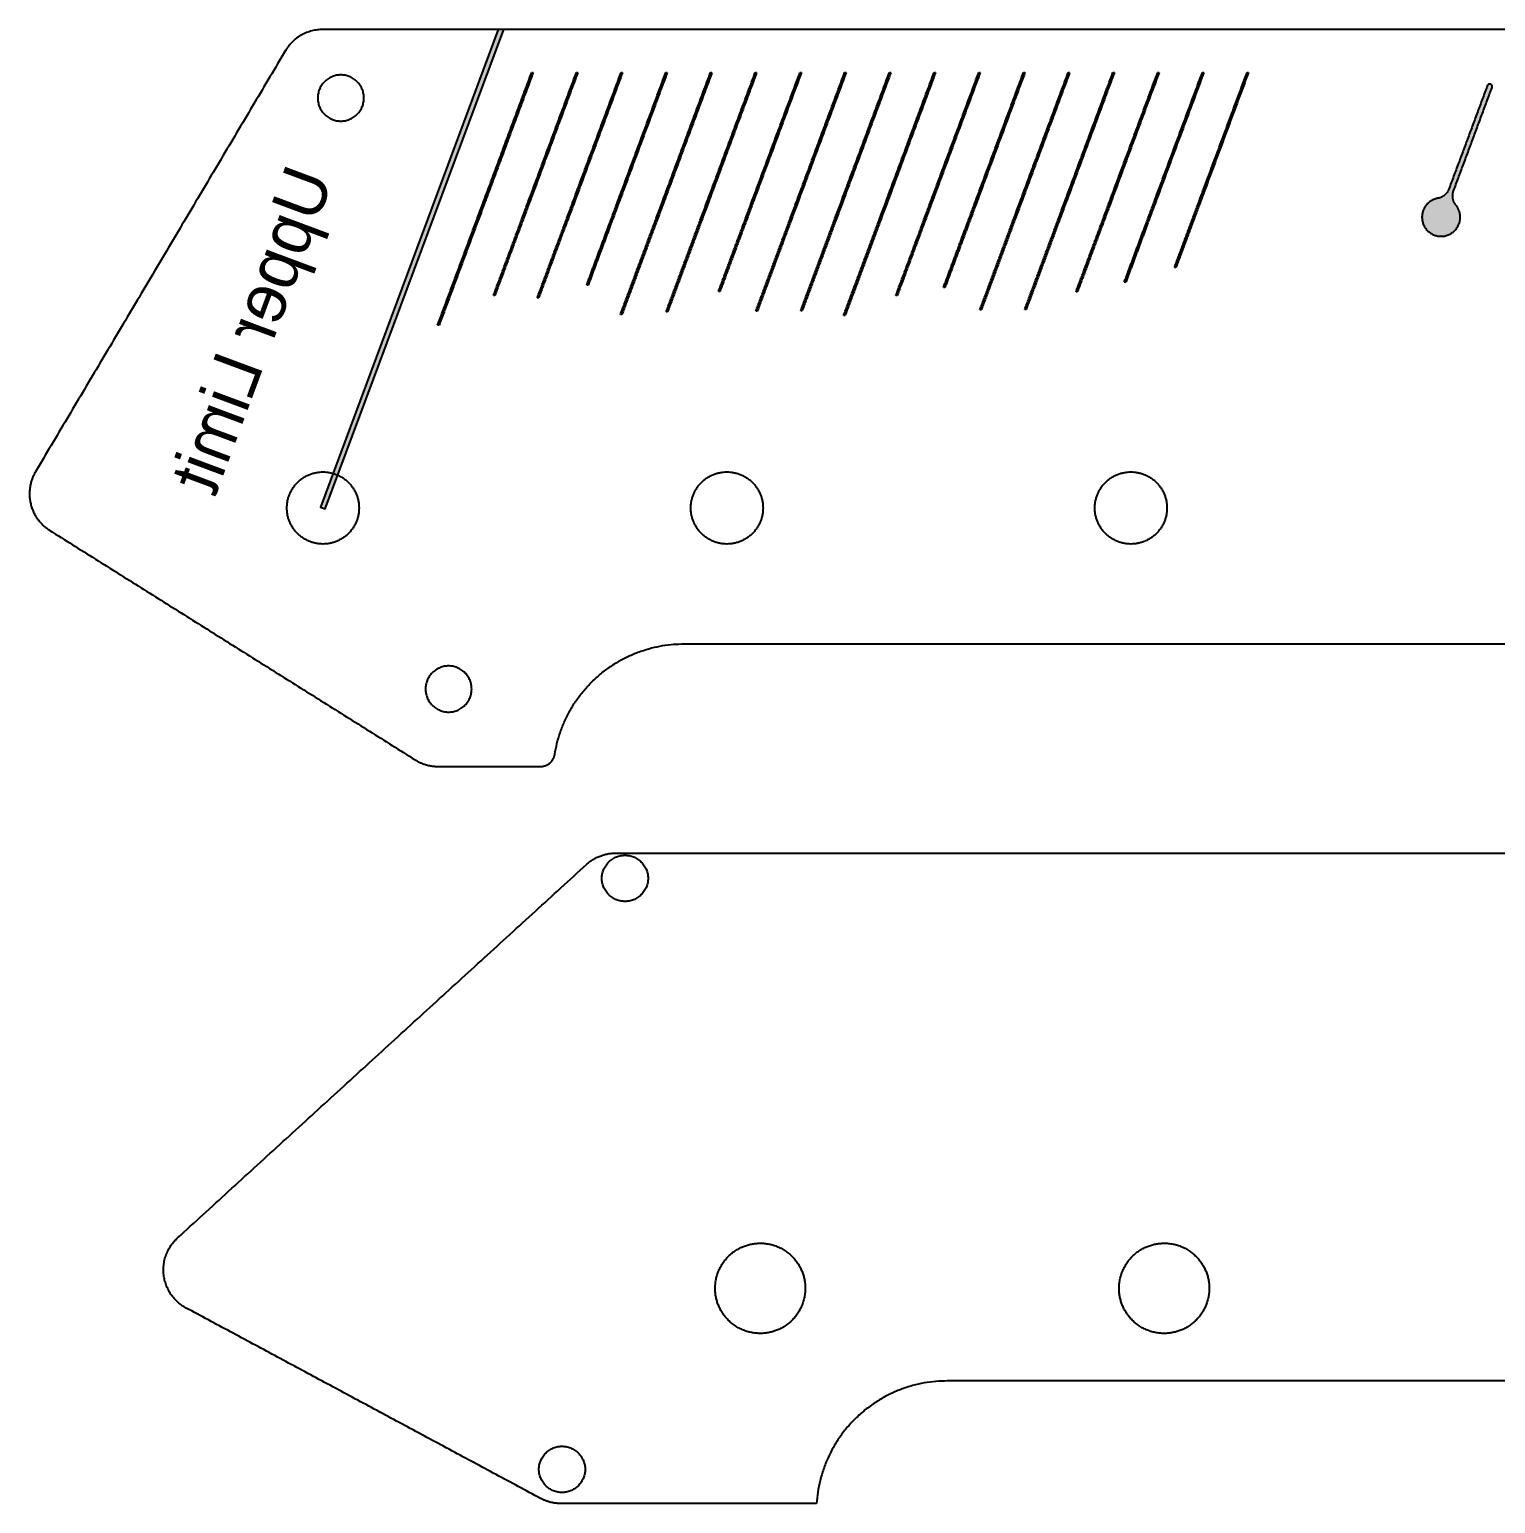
# Model space of a CAD drawing. Header units: inches. Extents: x -37.5 to 58.1, y -26.7 to 54.4.
# Drawn here: x -28.95 to -24.95, y 17.412 to 21.435 of the extents above; entities that cross this region are included whole.
import ezdxf

# ---------------------------------------------------------------- set-up
doc = ezdxf.new("R2010")
doc.units = ezdxf.units.IN
doc.header["$MEASUREMENT"] = 0
for name, color, linetype, true_color in [('cut clear acryl', 1, 'Continuous', 0xfb0007), ('cut white', 1, 'Continuous', 0xfb0007), ('etch clear acryl', 18, 'Continuous', 0x000000)]:
    doc.layers.add(name, color=color, linetype=linetype, true_color=true_color)

msp = doc.modelspace()

# ---------------------------------------------------------------- hatches: boundary and pattern name
at = {"layer": 'etch clear acryl'}
for points in [[(-27.6708, 21.4346), (-28.1558, 20.1313), (-28.1428, 20.1265), (-27.6561, 21.4346)], [(-27.8324, 20.6277), (-27.8363, 20.6277), (-27.7108, 20.9649), (-27.5797, 21.3172), (-27.5758, 21.3172), (-27.7069, 20.9649)], [(-27.6803, 20.7085), (-27.6842, 20.7085), (-27.5888, 20.9649), (-27.4577, 21.3172), (-27.4538, 21.3172), (-27.5849, 20.9649)], [(-27.5605, 20.7025), (-27.5644, 20.7025), (-27.4668, 20.9649), (-27.3357, 21.3172), (-27.3318, 21.3172), (-27.4629, 20.9649)], [(-27.4256, 20.7372), (-27.4295, 20.7372), (-27.3448, 20.9649), (-27.2137, 21.3172), (-27.2098, 21.3172), (-27.3409, 20.9649)], [(-27.3335, 20.6567), (-27.3375, 20.6567), (-27.2228, 20.9649), (-27.0917, 21.3172), (-27.0878, 21.3172), (-27.2189, 20.9649)], [(-27.2087, 20.6643), (-27.2127, 20.6643), (-27.1008, 20.9649), (-26.9697, 21.3172), (-26.9658, 21.3172), (-27.0969, 20.9649)], [(-27.0662, 20.7193), (-27.0702, 20.7193), (-26.9788, 20.9649), (-26.8477, 21.3172), (-26.8437, 21.3172), (-26.9749, 20.9649)], [(-26.9641, 20.6659), (-26.968, 20.6659), (-26.8568, 20.9649), (-26.7257, 21.3172), (-26.7217, 21.3172), (-26.8529, 20.9649)], [(-26.8418, 20.6667), (-26.8457, 20.6667), (-26.7348, 20.9649), (-26.6037, 21.3172), (-26.5997, 21.3172), (-26.7308, 20.9649)], [(-26.7245, 20.6539), (-26.7285, 20.6539), (-26.6128, 20.9649), (-26.4817, 21.3172), (-26.4777, 21.3172), (-26.6088, 20.9649)], [(-26.582, 20.709), (-26.586, 20.709), (-26.4908, 20.9649), (-26.3597, 21.3172), (-26.3557, 21.3172), (-26.4868, 20.9649)], [(-26.4522, 20.7301), (-26.4561, 20.7301), (-26.3688, 20.9649), (-26.2377, 21.3172), (-26.2337, 21.3172), (-26.3648, 20.9649)], [(-26.3526, 20.6699), (-26.3565, 20.6699), (-26.2468, 20.9649), (-26.1156, 21.3172), (-26.1117, 21.3172), (-26.2428, 20.9649)], [(-26.2303, 20.6707), (-26.2342, 20.6707), (-26.1248, 20.9649), (-25.9936, 21.3172), (-25.9897, 21.3172), (-26.1208, 20.9649)], [(-26.0903, 20.719), (-26.0942, 20.719), (-26.0027, 20.9649), (-25.8716, 21.3172), (-25.8677, 21.3172), (-25.9988, 20.9649)], [(-25.9587, 20.7447), (-25.9627, 20.7447), (-25.8807, 20.9649), (-25.7496, 21.3172), (-25.7457, 21.3172), (-25.8768, 20.9649)], [(-25.8218, 20.7849), (-25.8257, 20.7849), (-25.7587, 20.9649), (-25.6276, 21.3172), (-25.6237, 21.3172), (-25.7548, 20.9649)], [(-24.972, 21.2811), (-25.077, 20.999), (-25.0775, 20.9978), (-25.078, 20.9967), (-25.0785, 20.9955), (-25.079, 20.9944), (-25.0797, 20.9933), (-25.0803, 20.9922), (-25.081, 20.9911), (-25.0817, 20.9901), (-25.0825, 20.989), (-25.0833, 20.988), (-25.0841, 20.987), (-25.085, 20.986), (-25.0859, 20.9851), (-25.0868, 20.9842), (-25.0877, 20.9833), (-25.0887, 20.9824), (-25.0898, 20.9816), (-25.0908, 20.9808), (-25.0919, 20.9801), (-25.093, 20.9794), (-25.0941, 20.9787), (-25.0952, 20.978), (-25.0964, 20.9774), (-25.0975, 20.9769), (-25.0987, 20.9764), (-25.0999, 20.9759), (-25.1011, 20.9755), (-25.1023, 20.9751), (-25.1035, 20.9747), (-25.1047, 20.9744), (-25.1059, 20.9741), (-25.1071, 20.9739), (-25.1089, 20.9736), (-25.1098, 20.9734), (-25.1107, 20.9732), (-25.1116, 20.9729), (-25.1125, 20.9727), (-25.1134, 20.9724), (-25.1143, 20.9721), (-25.1151, 20.9718), (-25.116, 20.9715), (-25.1169, 20.9712), (-25.1178, 20.9709), (-25.1186, 20.9705), (-25.1195, 20.9701), (-25.1203, 20.9697), (-25.1212, 20.9693), (-25.122, 20.9689), (-25.1228, 20.9685), (-25.1237, 20.968), (-25.1245, 20.9676), (-25.1253, 20.9671), (-25.1261, 20.9666), (-25.1269, 20.9661), (-25.1276, 20.9656), (-25.1284, 20.965), (-25.1292, 20.9645), (-25.1299, 20.9639), (-25.1306, 20.9633), (-25.1314, 20.9627), (-25.1321, 20.9621), (-25.1328, 20.9615), (-25.1335, 20.9609), (-25.1341, 20.9603), (-25.1348, 20.9596), (-25.1355, 20.959), (-25.1361, 20.9583), (-25.1367, 20.9577), (-25.1373, 20.957), (-25.1385, 20.9556), (-25.1396, 20.9542), (-25.1407, 20.9527), (-25.1417, 20.9512), (-25.1427, 20.9497), (-25.1436, 20.9482), (-25.1444, 20.9467), (-25.1452, 20.9452), (-25.1459, 20.9436), (-25.1465, 20.9421), (-25.1471, 20.9405), (-25.1477, 20.9389), (-25.1482, 20.9374), (-25.1485, 20.9363), (-25.1488, 20.9352), (-25.149, 20.9341), (-25.1493, 20.933), (-25.1495, 20.9319), (-25.1497, 20.9307), (-25.1499, 20.9295), (-25.15, 20.9284), (-25.1501, 20.9272), (-25.1502, 20.926), (-25.1503, 20.9248), (-25.1503, 20.9236), (-25.1504, 20.9224), (-25.1503, 20.9211), (-25.1503, 20.9199), (-25.1502, 20.9187), (-25.1501, 20.9174), (-25.15, 20.9162), (-25.1498, 20.9149), (-25.1496, 20.9137), (-25.1494, 20.9125), (-25.1491, 20.9112), (-25.1488, 20.91), (-25.1485, 20.9087), (-25.1482, 20.9075), (-25.1478, 20.9063), (-25.1474, 20.9051), (-25.1469, 20.9039), (-25.1465, 20.9027), (-25.146, 20.9015), (-25.1454, 20.9003), (-25.1449, 20.8992), (-25.1443, 20.898), (-25.1437, 20.8969), (-25.143, 20.8958), (-25.1424, 20.8947), (-25.1417, 20.8936), (-25.1409, 20.8925), (-25.1402, 20.8915), (-25.1394, 20.8905), (-25.1386, 20.8895), (-25.1378, 20.8885), (-25.137, 20.8875), (-25.1361, 20.8866), (-25.1352, 20.8857), (-25.1343, 20.8848), (-25.1334, 20.884), (-25.1325, 20.8831), (-25.1316, 20.8823), (-25.1306, 20.8816), (-25.1296, 20.8808), (-25.1287, 20.8801), (-25.1277, 20.8794), (-25.1267, 20.8787), (-25.1257, 20.8781), (-25.1246, 20.8775), (-25.1236, 20.8769), (-25.1226, 20.8763), (-25.1216, 20.8758), (-25.1205, 20.8753), (-25.1195, 20.8748), (-25.1184, 20.8743), (-25.1174, 20.8739), (-25.1163, 20.8735), (-25.1153, 20.8731), (-25.1142, 20.8728), (-25.1131, 20.8724), (-25.112, 20.8721), (-25.1109, 20.8718), (-25.1098, 20.8715), (-25.1086, 20.8713), (-25.1075, 20.8711), (-25.1063, 20.8709), (-25.1051, 20.8707), (-25.1039, 20.8705), (-25.1027, 20.8704), (-25.1015, 20.8703), (-25.1003, 20.8703), (-25.099, 20.8702), (-25.0978, 20.8702), (-25.0966, 20.8702), (-25.0953, 20.8703), (-25.0941, 20.8704), (-25.0928, 20.8705), (-25.0915, 20.8706), (-25.0903, 20.8708), (-25.089, 20.871), (-25.0878, 20.8713), (-25.0865, 20.8715), (-25.0853, 20.8718), (-25.084, 20.8721), (-25.0828, 20.8725), (-25.0816, 20.8729), (-25.0804, 20.8733), (-25.0792, 20.8738), (-25.078, 20.8743), (-25.0768, 20.8748), (-25.0756, 20.8753), (-25.0745, 20.8759), (-25.0733, 20.8765), (-25.0722, 20.8771), (-25.0711, 20.8778), (-25.07, 20.8784), (-25.0689, 20.8791), (-25.0679, 20.8799), (-25.0669, 20.8806), (-25.0659, 20.8814), (-25.0649, 20.8822), (-25.0639, 20.883), (-25.063, 20.8838), (-25.0621, 20.8847), (-25.0612, 20.8855), (-25.0603, 20.8864), (-25.0595, 20.8873), (-25.0586, 20.8882), (-25.0579, 20.8892), (-25.0571, 20.8901), (-25.0564, 20.8911), (-25.0557, 20.892), (-25.055, 20.893), (-25.0543, 20.894), (-25.0537, 20.895), (-25.0531, 20.896), (-25.0525, 20.897), (-25.052, 20.898), (-25.0514, 20.899), (-25.0509, 20.9), (-25.0505, 20.901), (-25.0498, 20.9025), (-25.0492, 20.9041), (-25.0487, 20.9056), (-25.0481, 20.9073), (-25.0477, 20.9089), (-25.0473, 20.9106), (-25.0469, 20.9123), (-25.0466, 20.914), (-25.0463, 20.9157), (-25.0461, 20.9175), (-25.046, 20.9193), (-25.0459, 20.9211), (-25.0459, 20.9229), (-25.0459, 20.9239), (-25.0459, 20.9248), (-25.046, 20.9257), (-25.0461, 20.9266), (-25.0461, 20.9275), (-25.0462, 20.9285), (-25.0463, 20.9294), (-25.0465, 20.9303), (-25.0466, 20.9312), (-25.0468, 20.9321), (-25.047, 20.933), (-25.0472, 20.934), (-25.0474, 20.9349), (-25.0476, 20.9358), (-25.0479, 20.9367), (-25.0481, 20.9376), (-25.0484, 20.9385), (-25.0487, 20.9394), (-25.049, 20.9403), (-25.0493, 20.9411), (-25.0497, 20.942), (-25.05, 20.9429), (-25.0504, 20.9437), (-25.0508, 20.9446), (-25.0512, 20.9454), (-25.0516, 20.9463), (-25.0521, 20.9471), (-25.0525, 20.9479), (-25.053, 20.9487), (-25.0534, 20.9495), (-25.0539, 20.9503), (-25.0544, 20.9511), (-25.0549, 20.9518), (-25.0555, 20.9526), (-25.056, 20.9533), (-25.0565, 20.9541), (-25.0577, 20.9555), (-25.0584, 20.9565), (-25.0592, 20.9575), (-25.0599, 20.9585), (-25.0606, 20.9595), (-25.0612, 20.9606), (-25.0618, 20.9617), (-25.0624, 20.9629), (-25.063, 20.964), (-25.0635, 20.9652), (-25.064, 20.9664), (-25.0644, 20.9676), (-25.0648, 20.9689), (-25.0652, 20.9701), (-25.0655, 20.9714), (-25.0658, 20.9727), (-25.066, 20.974), (-25.0662, 20.9753), (-25.0664, 20.9766), (-25.0665, 20.9779), (-25.0665, 20.9792), (-25.0666, 20.9805), (-25.0665, 20.9818), (-25.0665, 20.9831), (-25.0664, 20.9844), (-25.0662, 20.9856), (-25.066, 20.9869), (-25.0658, 20.9881), (-25.0655, 20.9894), (-25.0652, 20.9906), (-25.0649, 20.9918), (-25.0645, 20.993), (-25.0641, 20.9941), (-24.9591, 21.2763), (-24.959, 21.2764), (-24.959, 21.2766), (-24.9589, 21.2767), (-24.9589, 21.2769), (-24.9589, 21.277), (-24.9588, 21.2772), (-24.9588, 21.2774), (-24.9588, 21.2775), (-24.9587, 21.2777), (-24.9587, 21.2778), (-24.9587, 21.278), (-24.9587, 21.2782), (-24.9587, 21.2783), (-24.9587, 21.2785), (-24.9587, 21.2787), (-24.9587, 21.2788), (-24.9587, 21.279), (-24.9587, 21.2792), (-24.9587, 21.2794), (-24.9587, 21.2795), (-24.9587, 21.2797), (-24.9588, 21.2799), (-24.9588, 21.2801), (-24.9588, 21.2802), (-24.9589, 21.2804), (-24.9589, 21.2806), (-24.959, 21.2807), (-24.959, 21.2809), (-24.9591, 21.2811), (-24.9591, 21.2812), (-24.9592, 21.2814), (-24.9593, 21.2816), (-24.9594, 21.2817), (-24.9594, 21.2819), (-24.9595, 21.2821), (-24.9596, 21.2822), (-24.9597, 21.2824), (-24.9598, 21.2825), (-24.9599, 21.2827), (-24.96, 21.2828), (-24.9601, 21.2829), (-24.9602, 21.2831), (-24.9603, 21.2832), (-24.9605, 21.2833), (-24.9606, 21.2835), (-24.9607, 21.2836), (-24.9608, 21.2837), (-24.9609, 21.2838), (-24.9611, 21.2839), (-24.9612, 21.2841), (-24.9613, 21.2842), (-24.9615, 21.2843), (-24.9616, 21.2844), (-24.9617, 21.2845), (-24.9619, 21.2845), (-24.962, 21.2846), (-24.9622, 21.2847), (-24.9623, 21.2848), (-24.9624, 21.2849), (-24.9626, 21.2849), (-24.9627, 21.285), (-24.9629, 21.2851), (-24.963, 21.2851), (-24.9632, 21.2852), (-24.9633, 21.2852), (-24.9634, 21.2853), (-24.9636, 21.2853), (-24.9637, 21.2854), (-24.9639, 21.2854), (-24.9641, 21.2854), (-24.9642, 21.2855), (-24.9644, 21.2855), (-24.9645, 21.2855), (-24.9647, 21.2856), (-24.9649, 21.2856), (-24.965, 21.2856), (-24.9652, 21.2856), (-24.9654, 21.2856), (-24.9655, 21.2856), (-24.9657, 21.2856), (-24.9659, 21.2856), (-24.9661, 21.2856), (-24.9662, 21.2856), (-24.9664, 21.2856), (-24.9666, 21.2855), (-24.9667, 21.2855), (-24.9669, 21.2855), (-24.9671, 21.2854), (-24.9673, 21.2854), (-24.9674, 21.2853), (-24.9676, 21.2853), (-24.9678, 21.2852), (-24.9679, 21.2852), (-24.9681, 21.2851), (-24.9683, 21.2851), (-24.9684, 21.285), (-24.9686, 21.2849), (-24.9688, 21.2848), (-24.9689, 21.2847), (-24.9691, 21.2846), (-24.9692, 21.2846), (-24.9694, 21.2845), (-24.9695, 21.2844), (-24.9697, 21.2843), (-24.9698, 21.2842), (-24.9699, 21.284), (-24.9701, 21.2839), (-24.9702, 21.2838), (-24.9703, 21.2837), (-24.9705, 21.2836), (-24.9706, 21.2834), (-24.9707, 21.2833), (-24.9708, 21.2832), (-24.9709, 21.2831), (-24.971, 21.2829), (-24.9711, 21.2828), (-24.9712, 21.2827), (-24.9713, 21.2825), (-24.9714, 21.2824), (-24.9715, 21.2822), (-24.9716, 21.2821), (-24.9716, 21.282), (-24.9717, 21.2818), (-24.9718, 21.2817), (-24.9719, 21.2815), (-24.9719, 21.2814), (-24.972, 21.2813)], [(-24.972, 21.2811), (-25.077, 20.999), (-25.0775, 20.9978), (-25.078, 20.9967), (-25.0785, 20.9955), (-25.079, 20.9944), (-25.0796, 20.9933), (-25.0803, 20.9922), (-25.081, 20.9911), (-25.0817, 20.9901), (-25.0825, 20.989), (-25.0832, 20.988), (-25.0841, 20.987), (-25.0849, 20.986), (-25.0858, 20.9851), (-25.0868, 20.9842), (-25.0877, 20.9833), (-25.0887, 20.9824), (-25.0898, 20.9816), (-25.0908, 20.9808), (-25.0919, 20.9801), (-25.093, 20.9793), (-25.0941, 20.9787), (-25.0952, 20.978), (-25.0964, 20.9774), (-25.0975, 20.9769), (-25.0987, 20.9764), (-25.0999, 20.9759), (-25.1011, 20.9755), (-25.1023, 20.9751), (-25.1035, 20.9747), (-25.1047, 20.9744), (-25.1059, 20.9741), (-25.1071, 20.9739), (-25.1089, 20.9736), (-25.1098, 20.9734), (-25.1107, 20.9731), (-25.1116, 20.9729), (-25.1125, 20.9727), (-25.1134, 20.9724), (-25.1143, 20.9721), (-25.1151, 20.9718), (-25.116, 20.9715), (-25.1169, 20.9712), (-25.1177, 20.9709), (-25.1186, 20.9705), (-25.1195, 20.9701), (-25.1203, 20.9697), (-25.1212, 20.9693), (-25.122, 20.9689), (-25.1228, 20.9685), (-25.1236, 20.968), (-25.1245, 20.9676), (-25.1253, 20.9671), (-25.1261, 20.9666), (-25.1269, 20.9661), (-25.1276, 20.9655), (-25.1284, 20.965), (-25.1292, 20.9645), (-25.1299, 20.9639), (-25.1306, 20.9633), (-25.1314, 20.9627), (-25.1321, 20.9621), (-25.1328, 20.9615), (-25.1335, 20.9609), (-25.1341, 20.9603), (-25.1348, 20.9596), (-25.1355, 20.959), (-25.1361, 20.9583), (-25.1367, 20.9576), (-25.1373, 20.957), (-25.1385, 20.9556), (-25.1396, 20.9542), (-25.1407, 20.9527), (-25.1417, 20.9512), (-25.1427, 20.9497), (-25.1436, 20.9482), (-25.1444, 20.9467), (-25.1452, 20.9452), (-25.1459, 20.9436), (-25.1465, 20.9421), (-25.1471, 20.9405), (-25.1477, 20.9389), (-25.1482, 20.9374), (-25.1485, 20.9363), (-25.1488, 20.9352), (-25.149, 20.9341), (-25.1493, 20.933), (-25.1495, 20.9318), (-25.1497, 20.9307), (-25.1499, 20.9295), (-25.15, 20.9284), (-25.1501, 20.9272), (-25.1502, 20.926), (-25.1503, 20.9248), (-25.1503, 20.9236), (-25.1504, 20.9224), (-25.1503, 20.9211), (-25.1503, 20.9199), (-25.1502, 20.9187), (-25.1501, 20.9174), (-25.15, 20.9162), (-25.1498, 20.9149), (-25.1496, 20.9137), (-25.1494, 20.9125), (-25.1491, 20.9112), (-25.1488, 20.91), (-25.1485, 20.9087), (-25.1482, 20.9075), (-25.1478, 20.9063), (-25.1474, 20.9051), (-25.1469, 20.9039), (-25.1465, 20.9027), (-25.146, 20.9015), (-25.1454, 20.9003), (-25.1449, 20.8991), (-25.1443, 20.898), (-25.1437, 20.8969), (-25.143, 20.8958), (-25.1423, 20.8947), (-25.1417, 20.8936), (-25.1409, 20.8925), (-25.1402, 20.8915), (-25.1394, 20.8905), (-25.1386, 20.8895), (-25.1378, 20.8885), (-25.137, 20.8875), (-25.1361, 20.8866), (-25.1352, 20.8857), (-25.1343, 20.8848), (-25.1334, 20.884), (-25.1325, 20.8831), (-25.1316, 20.8823), (-25.1306, 20.8815), (-25.1296, 20.8808), (-25.1287, 20.8801), (-25.1277, 20.8794), (-25.1267, 20.8787), (-25.1257, 20.8781), (-25.1246, 20.8774), (-25.1236, 20.8769), (-25.1226, 20.8763), (-25.1216, 20.8758), (-25.1205, 20.8753), (-25.1195, 20.8748), (-25.1184, 20.8743), (-25.1174, 20.8739), (-25.1163, 20.8735), (-25.1153, 20.8731), (-25.1142, 20.8728), (-25.1131, 20.8724), (-25.112, 20.8721), (-25.1109, 20.8718), (-25.1098, 20.8715), (-25.1086, 20.8713), (-25.1075, 20.8711), (-25.1063, 20.8709), (-25.1051, 20.8707), (-25.1039, 20.8705), (-25.1027, 20.8704), (-25.1015, 20.8703), (-25.1003, 20.8703), (-25.099, 20.8702), (-25.0978, 20.8702), (-25.0966, 20.8702), (-25.0953, 20.8703), (-25.0941, 20.8704), (-25.0928, 20.8705), (-25.0915, 20.8706), (-25.0903, 20.8708), (-25.089, 20.871), (-25.0878, 20.8712), (-25.0865, 20.8715), (-25.0853, 20.8718), (-25.084, 20.8721), (-25.0828, 20.8725), (-25.0816, 20.8729), (-25.0804, 20.8733), (-25.0792, 20.8738), (-25.078, 20.8743), (-25.0768, 20.8748), (-25.0756, 20.8753), (-25.0745, 20.8759), (-25.0733, 20.8765), (-25.0722, 20.8771), (-25.0711, 20.8777), (-25.07, 20.8784), (-25.0689, 20.8791), (-25.0679, 20.8799), (-25.0669, 20.8806), (-25.0658, 20.8814), (-25.0649, 20.8822), (-25.0639, 20.883), (-25.063, 20.8838), (-25.0621, 20.8847), (-25.0612, 20.8855), (-25.0603, 20.8864), (-25.0595, 20.8873), (-25.0586, 20.8882), (-25.0579, 20.8892), (-25.0571, 20.8901), (-25.0564, 20.8911), (-25.0557, 20.892), (-25.055, 20.893), (-25.0543, 20.894), (-25.0537, 20.895), (-25.0531, 20.896), (-25.0525, 20.897), (-25.052, 20.898), (-25.0514, 20.899), (-25.0509, 20.9), (-25.0505, 20.901), (-25.0498, 20.9025), (-25.0492, 20.9041), (-25.0487, 20.9056), (-25.0481, 20.9072), (-25.0477, 20.9089), (-25.0473, 20.9106), (-25.0469, 20.9123), (-25.0466, 20.914), (-25.0463, 20.9157), (-25.0461, 20.9175), (-25.046, 20.9193), (-25.0459, 20.9211), (-25.0459, 20.9229), (-25.0459, 20.9239), (-25.0459, 20.9248), (-25.046, 20.9257), (-25.046, 20.9266), (-25.0461, 20.9275), (-25.0462, 20.9285), (-25.0463, 20.9294), (-25.0465, 20.9303), (-25.0466, 20.9312), (-25.0468, 20.9321), (-25.047, 20.933), (-25.0472, 20.934), (-25.0474, 20.9349), (-25.0476, 20.9358), (-25.0479, 20.9367), (-25.0481, 20.9376), (-25.0484, 20.9385), (-25.0487, 20.9394), (-25.049, 20.9402), (-25.0493, 20.9411), (-25.0497, 20.942), (-25.05, 20.9429), (-25.0504, 20.9437), (-25.0508, 20.9446), (-25.0512, 20.9454), (-25.0516, 20.9463), (-25.0521, 20.9471), (-25.0525, 20.9479), (-25.053, 20.9487), (-25.0534, 20.9495), (-25.0539, 20.9503), (-25.0544, 20.9511), (-25.0549, 20.9518), (-25.0555, 20.9526), (-25.056, 20.9533), (-25.0565, 20.9541), (-25.0577, 20.9555), (-25.0584, 20.9565), (-25.0592, 20.9575), (-25.0599, 20.9585), (-25.0606, 20.9595), (-25.0612, 20.9606), (-25.0618, 20.9617), (-25.0624, 20.9629), (-25.063, 20.964), (-25.0635, 20.9652), (-25.064, 20.9664), (-25.0644, 20.9676), (-25.0648, 20.9689), (-25.0652, 20.9701), (-25.0655, 20.9714), (-25.0658, 20.9727), (-25.066, 20.974), (-25.0662, 20.9753), (-25.0664, 20.9766), (-25.0665, 20.9779), (-25.0665, 20.9792), (-25.0665, 20.9805), (-25.0665, 20.9818), (-25.0665, 20.9831), (-25.0664, 20.9844), (-25.0662, 20.9856), (-25.066, 20.9869), (-25.0658, 20.9881), (-25.0655, 20.9894), (-25.0652, 20.9906), (-25.0649, 20.9918), (-25.0645, 20.993), (-25.0641, 20.9941), (-24.9591, 21.2763), (-24.959, 21.2764), (-24.959, 21.2766), (-24.9589, 21.2767), (-24.9589, 21.2769), (-24.9589, 21.277), (-24.9588, 21.2772), (-24.9588, 21.2773), (-24.9588, 21.2775), (-24.9587, 21.2777), (-24.9587, 21.2778), (-24.9587, 21.278), (-24.9587, 21.2782), (-24.9587, 21.2783), (-24.9587, 21.2785), (-24.9587, 21.2787), (-24.9587, 21.2788), (-24.9587, 21.279), (-24.9587, 21.2792), (-24.9587, 21.2794), (-24.9587, 21.2795), (-24.9587, 21.2797), (-24.9588, 21.2799), (-24.9588, 21.28), (-24.9588, 21.2802), (-24.9589, 21.2804), (-24.9589, 21.2806), (-24.959, 21.2807), (-24.959, 21.2809), (-24.9591, 21.2811), (-24.9591, 21.2812), (-24.9592, 21.2814), (-24.9593, 21.2816), (-24.9594, 21.2817), (-24.9594, 21.2819), (-24.9595, 21.282), (-24.9596, 21.2822), (-24.9597, 21.2824), (-24.9598, 21.2825), (-24.9599, 21.2827), (-24.96, 21.2828), (-24.9601, 21.2829), (-24.9602, 21.2831), (-24.9603, 21.2832), (-24.9604, 21.2833), (-24.9606, 21.2835), (-24.9607, 21.2836), (-24.9608, 21.2837), (-24.9609, 21.2838), (-24.9611, 21.2839), (-24.9612, 21.284), (-24.9613, 21.2842), (-24.9615, 21.2843), (-24.9616, 21.2844), (-24.9617, 21.2844), (-24.9619, 21.2845), (-24.962, 21.2846), (-24.9622, 21.2847), (-24.9623, 21.2848), (-24.9624, 21.2849), (-24.9626, 21.2849), (-24.9627, 21.285), (-24.9629, 21.2851), (-24.963, 21.2851), (-24.9632, 21.2852), (-24.9633, 21.2852), (-24.9634, 21.2853), (-24.9636, 21.2853), (-24.9637, 21.2854), (-24.9639, 21.2854), (-24.9641, 21.2854), (-24.9642, 21.2855), (-24.9644, 21.2855), (-24.9645, 21.2855), (-24.9647, 21.2855), (-24.9649, 21.2856), (-24.965, 21.2856), (-24.9652, 21.2856), (-24.9654, 21.2856), (-24.9655, 21.2856), (-24.9657, 21.2856), (-24.9659, 21.2856), (-24.966, 21.2856), (-24.9662, 21.2856), (-24.9664, 21.2855), (-24.9666, 21.2855), (-24.9667, 21.2855), (-24.9669, 21.2855), (-24.9671, 21.2854), (-24.9673, 21.2854), (-24.9674, 21.2853), (-24.9676, 21.2853), (-24.9678, 21.2852), (-24.9679, 21.2852), (-24.9681, 21.2851), (-24.9683, 21.285), (-24.9684, 21.285), (-24.9686, 21.2849), (-24.9688, 21.2848), (-24.9689, 21.2847), (-24.9691, 21.2846), (-24.9692, 21.2846), (-24.9694, 21.2845), (-24.9695, 21.2844), (-24.9697, 21.2843), (-24.9698, 21.2841), (-24.9699, 21.284), (-24.9701, 21.2839), (-24.9702, 21.2838), (-24.9703, 21.2837), (-24.9705, 21.2836), (-24.9706, 21.2834), (-24.9707, 21.2833), (-24.9708, 21.2832), (-24.9709, 21.2831), (-24.971, 21.2829), (-24.9711, 21.2828), (-24.9712, 21.2827), (-24.9713, 21.2825), (-24.9714, 21.2824), (-24.9715, 21.2822), (-24.9716, 21.2821), (-24.9716, 21.282), (-24.9717, 21.2818), (-24.9718, 21.2817), (-24.9719, 21.2815), (-24.9719, 21.2814), (-24.972, 21.2812)]]:
    msp.add_hatch(color=256, dxfattribs=at).paths.add_polyline_path(points, flags=0)

# ---------------------------------------------------------------- linework, layer by layer
at = {"layer": 'cut clear acryl'}
msp.add_line((-22.3114, 17.7467), (-26.4459, 17.7467), dxfattribs=at)
for points, weights, knots in [([(-28.0509, 20.1289), (-28.0509, 20.2273), (-28.1493, 20.2273), (-28.2477, 20.2273), (-28.2477, 20.1289), (-28.2477, 20.0305), (-28.1493, 20.0305), (-28.0509, 20.0305), (-28.0509, 20.1289)], [1, 0.707106781187, 1, 0.707106781187, 1, 0.707106781187, 1, 0.707106781187, 1], [0, 0, 0, 3.926991, 3.926991, 7.853982, 7.853982, 11.780972, 11.780972, 15.707963, 15.707963, 15.707963]), ([(-26.9485, 20.1289), (-26.9485, 20.2273), (-27.047, 20.2273), (-27.1454, 20.2273), (-27.1454, 20.1289), (-27.1454, 20.0305), (-27.047, 20.0305), (-26.9485, 20.0305), (-26.9485, 20.1289)], [1, 0.707106781187, 1, 0.707106781187, 1, 0.707106781187, 1, 0.707106781187, 1], [0, 0, 0, 3.926991, 3.926991, 7.853982, 7.853982, 11.780972, 11.780972, 15.707963, 15.707963, 15.707963]), ([(-25.8462, 20.1289), (-25.8462, 20.2273), (-25.9446, 20.2273), (-26.043, 20.2273), (-26.043, 20.1289), (-26.043, 20.0305), (-25.9446, 20.0305), (-25.8462, 20.0305), (-25.8462, 20.1289)], [1, 0.707106781187, 1, 0.707106781187, 1, 0.707106781187, 1, 0.707106781187, 1], [0, 0, 0, 3.926991, 3.926991, 7.853982, 7.853982, 11.780972, 11.780972, 15.707963, 15.707963, 15.707963]), ([(-27.2621, 19.1182), (-27.2621, 19.1812), (-27.3251, 19.1812), (-27.3881, 19.1812), (-27.3881, 19.1182), (-27.3881, 19.0552), (-27.3251, 19.0552), (-27.2621, 19.0552), (-27.2621, 19.1182)], [1, 0.707106781187, 1, 0.707106781187, 1, 0.707106781187, 1, 0.707106781187, 1], [0, 0, 0, 2.513274, 2.513274, 5.026548, 5.026548, 7.539822, 7.539822, 10.053096, 10.053096, 10.053096]), ([(-28.5224, 17.9457), (-28.5762, 17.9746), (-28.5837, 18.0352), (-28.5912, 18.0958), (-28.5461, 18.1369)], [1, 0.888342211422, 1, 0.888342211422, 1], [1120.34582, 1120.34582, 1120.34582, 1123.208265, 1123.208265, 1126.07071, 1126.07071, 1126.07071]), ([(-26.8408, 18.0424), (-26.8837, 18.1577), (-26.999, 18.1148), (-27.1143, 18.0719), (-27.0714, 17.9565), (-27.0285, 17.8412), (-26.9132, 17.8841), (-26.7979, 17.927), (-26.8408, 18.0424)], [1, 0.707106781187, 1, 0.707106781187, 1, 0.707106781187, 1, 0.707106781187, 1], [0, 0, 0, 3.926991, 3.926991, 7.853982, 7.853982, 11.780972, 11.780972, 15.707963, 15.707963, 15.707963]), ([(-25.7385, 18.0424), (-25.7814, 18.1577), (-25.8967, 18.1148), (-26.012, 18.0719), (-25.9691, 17.9565), (-25.9262, 17.8412), (-25.8109, 17.8841), (-25.6955, 17.927), (-25.7385, 18.0424)], [1, 0.707106781187, 1, 0.707106781187, 1, 0.707106781187, 1, 0.707106781187, 1], [0, 0, 0, 3.926991, 3.926991, 7.853982, 7.853982, 11.780972, 11.780972, 15.707963, 15.707963, 15.707963]), ([(-27.4339, 17.5054), (-27.4339, 17.5684), (-27.4969, 17.5684), (-27.5599, 17.5684), (-27.5599, 17.5054), (-27.5599, 17.4424), (-27.4969, 17.4424), (-27.4339, 17.4424), (-27.4339, 17.5054)], [1, 0.707106781187, 1, 0.707106781187, 1, 0.707106781187, 1, 0.707106781187, 1], [-10.053096, -10.053096, -10.053096, -7.539822, -7.539822, -5.026548, -5.026548, -2.513274, -2.513274, 0, 0, 0])]:
    msp.add_rational_spline(points, weights, degree=2, knots=knots, dxfattribs=at)
for points, weights in [([(-27.43, 19.1562), (-27.3962, 19.1871), (-27.3503, 19.1871)], [1, 0.932317881931, 1]), ([(-26.4459, 17.7467), (-26.781, 17.7467), (-26.8021, 17.4122)], [1, 0.728964384913, 1]), ([(-27.5002, 17.4122), (-27.5299, 17.4122), (-27.5561, 17.4263)], [1, 0.969742667533, 1])]:
    msp.add_rational_spline(points, weights, degree=2, dxfattribs=at)
for points in [[(-27.3503, 19.1871), (-24.4306, 19.1871), (-21.5108, 19.1871)], [(-28.5461, 18.1369), (-27.9881, 18.6466), (-27.43, 19.1562)], [(-27.5561, 17.4263), (-28.0393, 17.686), (-28.5224, 17.9457)], [(-26.8021, 17.4122), (-27.1511, 17.4122), (-27.5002, 17.4122)]]:
    msp.add_open_spline(points, degree=2, dxfattribs=at)
at = {"layer": 'cut white'}
for points, weights in [([(-28.1501, 21.4346), (-28.2173, 21.4346), (-28.2516, 21.3768)], [1, 0.86901638942, 1]), ([(-28.9335, 20.2279), (-28.9923, 20.1289), (-28.8947, 20.0676)], [1, 0.715939822505, 1]), ([(-27.5166, 19.4567), (-27.4691, 19.758), (-27.1641, 19.758)], [0.965996313513, 0.747192077271, 1]), ([(-27.8979, 19.4416), (-27.8691, 19.4235), (-27.8351, 19.4235)], [1, 0.960949284365, 1]), ([(-27.5555, 19.4235), (-27.5218, 19.4235), (-27.5166, 19.4567)], [1, 0.760229159997, 1])]:
    msp.add_rational_spline(points, weights, degree=2, dxfattribs=at)
for points in [[(-22.1975, 21.4346), (-25.1738, 21.4346), (-28.1501, 21.4346)], [(-28.2516, 21.3768), (-28.5926, 20.8024), (-28.9335, 20.2279)], [(-28.8947, 20.0676), (-28.3963, 19.7546), (-27.8979, 19.4416)], [(-27.1641, 19.758), (-25.215, 19.758), (-23.2658, 19.758)], [(-27.8351, 19.4235), (-27.6953, 19.4235), (-27.5555, 19.4235)]]:
    msp.add_open_spline(points, degree=2, dxfattribs=at)
for points, weights, knots in [([(-28.0375, 21.2476), (-28.0375, 21.1847), (-28.1005, 21.1847), (-28.1635, 21.1847), (-28.1635, 21.2476), (-28.1635, 21.3106), (-28.1005, 21.3106), (-28.0375, 21.3106), (-28.0375, 21.2476)], [1, 0.707106781187, 1, 0.707106781187, 1, 0.707106781187, 1, 0.707106781187, 1], [-10.053096, -10.053096, -10.053096, -7.539822, -7.539822, -5.026548, -5.026548, -2.513274, -2.513274, 0, 0, 0]), ([(-27.7434, 19.6349), (-27.7434, 19.5719), (-27.8064, 19.5719), (-27.8694, 19.5719), (-27.8694, 19.6349), (-27.8694, 19.6978), (-27.8064, 19.6978), (-27.7434, 19.6978), (-27.7434, 19.6349)], [1, 0.707106900396, 1, 0.707106781187, 1, 0.707106781187, 1, 0.707106781187, 1], [0, 0, 0, 2.513274, 2.513274, 5.026548, 5.026548, 7.539822, 7.539822, 10.053096, 10.053096, 10.053096])]:
    msp.add_rational_spline(points, weights, degree=2, knots=knots, dxfattribs=at)
at = {"layer": 'etch clear acryl'}
msp.add_line((-27.6561, 21.4346), (-27.6708, 21.4346), dxfattribs=at)
msp.add_lwpolyline([(-27.6708, 21.4346), (-28.1558, 20.1313), (-28.1428, 20.1265), (-27.6561, 21.4346)], dxfattribs=at)
for points, knots in [([(-27.8363, 20.6277), (-27.7736, 20.7963), (-27.7108, 20.9649), (-27.6453, 21.1411), (-27.5797, 21.3172)], [44.319818, 44.319818, 44.319818, 56.830028, 56.830028, 66.379727, 66.379727, 66.379727]), ([(-27.5758, 21.3172), (-27.6413, 21.1411), (-27.7069, 20.9649), (-27.7696, 20.7963), (-27.8324, 20.6277)], [66.479727, 66.479727, 66.479727, 76.029427, 76.029427, 88.539636, 88.539636, 88.539636]), ([(-27.6842, 20.7085), (-27.6365, 20.8367), (-27.5888, 20.9649), (-27.5233, 21.1411), (-27.4577, 21.3172)], [41.073244, 41.073244, 41.073244, 51.960167, 51.960167, 61.509866, 61.509866, 61.509866]), ([(-27.4538, 21.3172), (-27.5193, 21.1411), (-27.5849, 20.9649), (-27.6326, 20.8367), (-27.6803, 20.7085)], [61.609866, 61.609866, 61.609866, 71.159565, 71.159565, 82.046488, 82.046488, 82.046488]), ([(-27.5644, 20.7025), (-27.5156, 20.8337), (-27.4668, 20.9649), (-27.4013, 21.1411), (-27.3357, 21.3172)], [41.34508, 41.34508, 41.34508, 52.367921, 52.367921, 61.917621, 61.917621, 61.917621]), ([(-27.3318, 21.3172), (-27.3973, 21.1411), (-27.4629, 20.9649), (-27.5117, 20.8337), (-27.5605, 20.7025)], [62.017621, 62.017621, 62.017621, 71.56732, 71.56732, 82.590161, 82.590161, 82.590161]), ([(-27.4295, 20.7372), (-27.3872, 20.8511), (-27.3448, 20.9649), (-27.2793, 21.1411), (-27.2137, 21.3172)], [39.680298, 39.680298, 39.680298, 49.870748, 49.870748, 59.420447, 59.420447, 59.420447]), ([(-27.2098, 21.3172), (-27.2753, 21.1411), (-27.3409, 20.9649), (-27.3832, 20.8511), (-27.4256, 20.7372)], [59.520447, 59.520447, 59.520447, 69.070146, 69.070146, 79.260596, 79.260596, 79.260596]), ([(-27.3375, 20.6567), (-27.2801, 20.8108), (-27.2228, 20.9649), (-27.1573, 21.1411), (-27.0917, 21.3172)], [43.254299, 43.254299, 43.254299, 55.23175, 55.23175, 64.781449, 64.781449, 64.781449]), ([(-27.0878, 21.3172), (-27.1533, 21.1411), (-27.2189, 20.9649), (-27.2762, 20.8108), (-27.3335, 20.6567)], [64.881449, 64.881449, 64.881449, 74.431148, 74.431148, 86.408599, 86.408599, 86.408599]), ([(-27.2127, 20.6643), (-27.1567, 20.8146), (-27.1008, 20.9649), (-27.0352, 21.1411), (-26.9697, 21.3172)], [42.958441, 42.958441, 42.958441, 54.787962, 54.787962, 64.337662, 64.337662, 64.337662]), ([(-26.9658, 21.3172), (-27.0313, 21.1411), (-27.0969, 20.9649), (-27.1528, 20.8146), (-27.2087, 20.6643)], [64.437662, 64.437662, 64.437662, 73.987361, 73.987361, 85.816882, 85.816882, 85.816882]), ([(-27.0702, 20.7193), (-27.0245, 20.8421), (-26.9788, 20.9649), (-26.9132, 21.1411), (-26.8477, 21.3172)], [40.566316, 40.566316, 40.566316, 51.199775, 51.199775, 60.749474, 60.749474, 60.749474]), ([(-26.8437, 21.3172), (-26.9093, 21.1411), (-26.9749, 20.9649), (-27.0205, 20.8421), (-27.0662, 20.7193)], [60.849474, 60.849474, 60.849474, 70.399173, 70.399173, 81.032632, 81.032632, 81.032632]), ([(-26.968, 20.6659), (-26.9124, 20.8154), (-26.8568, 20.9649), (-26.7912, 21.1411), (-26.7257, 21.3172)], [42.894616, 42.894616, 42.894616, 54.692225, 54.692225, 64.241924, 64.241924, 64.241924]), ([(-26.7217, 21.3172), (-26.7873, 21.1411), (-26.8529, 20.9649), (-26.9085, 20.8154), (-26.9641, 20.6659)], [64.341924, 64.341924, 64.341924, 73.891623, 73.891623, 85.689232, 85.689232, 85.689232]), ([(-26.8457, 20.6667), (-26.7903, 20.8158), (-26.7348, 20.9649), (-26.6692, 21.1411), (-26.6037, 21.3172)], [42.862575, 42.862575, 42.862575, 54.644163, 54.644163, 64.193863, 64.193863, 64.193863]), ([(-26.5997, 21.3172), (-26.6653, 21.1411), (-26.7308, 20.9649), (-26.7863, 20.8158), (-26.8418, 20.6667)], [64.293863, 64.293863, 64.293863, 73.843562, 73.843562, 85.62515, 85.62515, 85.62515]), ([(-26.7285, 20.6539), (-26.6706, 20.8094), (-26.6128, 20.9649), (-26.5472, 21.1411), (-26.4817, 21.3172)], [43.359759, 43.359759, 43.359759, 55.389939, 55.389939, 64.939638, 64.939638, 64.939638]), ([(-26.4777, 21.3172), (-26.5433, 21.1411), (-26.6088, 20.9649), (-26.6667, 20.8094), (-26.7245, 20.6539)], [65.039638, 65.039638, 65.039638, 74.589337, 74.589337, 86.619517, 86.619517, 86.619517]), ([(-26.586, 20.709), (-26.5384, 20.8369), (-26.4908, 20.9649), (-26.4252, 21.1411), (-26.3597, 21.3172)], [41.051456, 41.051456, 41.051456, 51.927484, 51.927484, 61.477183, 61.477183, 61.477183]), ([(-26.3557, 21.3172), (-26.4213, 21.1411), (-26.4868, 20.9649), (-26.5344, 20.8369), (-26.582, 20.709)], [61.577183, 61.577183, 61.577183, 71.126883, 71.126883, 82.002911, 82.002911, 82.002911]), ([(-26.4561, 20.7301), (-26.4124, 20.8475), (-26.3688, 20.9649), (-26.3032, 21.1411), (-26.2377, 21.3172)], [40.038994, 40.038994, 40.038994, 50.408792, 50.408792, 59.958491, 59.958491, 59.958491]), ([(-26.2337, 21.3172), (-26.2993, 21.1411), (-26.3648, 20.9649), (-26.4085, 20.8475), (-26.4522, 20.7301)], [60.058491, 60.058491, 60.058491, 69.60819, 69.60819, 79.977988, 79.977988, 79.977988]), ([(-26.3565, 20.6699), (-26.3016, 20.8174), (-26.2468, 20.9649), (-26.1812, 21.1411), (-26.1156, 21.3172)], [42.733547, 42.733547, 42.733547, 54.450621, 54.450621, 64.00032, 64.00032, 64.00032]), ([(-26.1117, 21.3172), (-26.1773, 21.1411), (-26.2428, 20.9649), (-26.2977, 20.8174), (-26.3526, 20.6699)], [64.10032, 64.10032, 64.10032, 73.650019, 73.650019, 85.367094, 85.367094, 85.367094]), ([(-26.2342, 20.6707), (-26.1795, 20.8178), (-26.1248, 20.9649), (-26.0592, 21.1411), (-25.9936, 21.3172)], [42.701072, 42.701072, 42.701072, 54.401909, 54.401909, 63.951608, 63.951608, 63.951608]), ([(-25.9897, 21.3172), (-26.0553, 21.1411), (-26.1208, 20.9649), (-26.1755, 20.8178), (-26.2303, 20.6707)], [64.051608, 64.051608, 64.051608, 73.601307, 73.601307, 85.302144, 85.302144, 85.302144]), ([(-26.0942, 20.719), (-26.0485, 20.8419), (-26.0027, 20.9649), (-25.9372, 21.1411), (-25.8716, 21.3172)], [40.58221, 40.58221, 40.58221, 51.223615, 51.223615, 60.773314, 60.773314, 60.773314]), ([(-25.8677, 21.3172), (-25.9333, 21.1411), (-25.9988, 20.9649), (-26.0446, 20.8419), (-26.0903, 20.719)], [60.873314, 60.873314, 60.873314, 70.423014, 70.423014, 81.064419, 81.064419, 81.064419]), ([(-25.9627, 20.7447), (-25.9217, 20.8548), (-25.8807, 20.9649), (-25.8152, 21.1411), (-25.7496, 21.3172)], [39.296183, 39.296183, 39.296183, 49.294576, 49.294576, 58.844275, 58.844275, 58.844275]), ([(-25.7457, 21.3172), (-25.8112, 21.1411), (-25.8768, 20.9649), (-25.9178, 20.8548), (-25.9587, 20.7447)], [58.944275, 58.944275, 58.944275, 68.493974, 68.493974, 78.492367, 78.492367, 78.492367]), ([(-25.8257, 20.7849), (-25.7922, 20.8749), (-25.7587, 20.9649), (-25.6932, 21.1411), (-25.6276, 21.3172)], [37.007215, 37.007215, 37.007215, 45.861124, 45.861124, 55.410823, 55.410823, 55.410823]), ([(-25.6237, 21.3172), (-25.6892, 21.1411), (-25.7548, 20.9649), (-25.7883, 20.8749), (-25.8218, 20.7849)], [55.510823, 55.510823, 55.510823, 65.060522, 65.060522, 73.914431, 73.914431, 73.914431])]:
    msp.add_open_spline(points, degree=2, knots=knots, dxfattribs=at)
for points in [[(-27.5797, 21.3172), (-27.5778, 21.3172), (-27.5758, 21.3172)], [(-27.4577, 21.3172), (-27.4557, 21.3172), (-27.4538, 21.3172)], [(-27.3357, 21.3172), (-27.3337, 21.3172), (-27.3318, 21.3172)], [(-27.2137, 21.3172), (-27.2117, 21.3172), (-27.2098, 21.3172)], [(-27.0917, 21.3172), (-27.0897, 21.3172), (-27.0878, 21.3172)], [(-26.9697, 21.3172), (-26.9677, 21.3172), (-26.9658, 21.3172)], [(-26.8477, 21.3172), (-26.8457, 21.3172), (-26.8437, 21.3172)], [(-26.7257, 21.3172), (-26.7237, 21.3172), (-26.7217, 21.3172)], [(-26.6037, 21.3172), (-26.6017, 21.3172), (-26.5997, 21.3172)], [(-26.4817, 21.3172), (-26.4797, 21.3172), (-26.4777, 21.3172)], [(-26.3597, 21.3172), (-26.3577, 21.3172), (-26.3557, 21.3172)], [(-26.2377, 21.3172), (-26.2357, 21.3172), (-26.2337, 21.3172)], [(-26.1156, 21.3172), (-26.1137, 21.3172), (-26.1117, 21.3172)], [(-25.9936, 21.3172), (-25.9917, 21.3172), (-25.9897, 21.3172)], [(-25.8716, 21.3172), (-25.8697, 21.3172), (-25.8677, 21.3172)], [(-25.7496, 21.3172), (-25.7477, 21.3172), (-25.7457, 21.3172)], [(-25.6276, 21.3172), (-25.6257, 21.3172), (-25.6237, 21.3172)], [(-24.972, 21.2811), (-25.0245, 21.14), (-25.077, 20.999)], [(-24.972, 21.2811), (-25.0245, 21.14), (-25.077, 20.999)], [(-25.0641, 20.9941), (-25.0116, 21.1352), (-24.9591, 21.2763)], [(-25.0641, 20.9941), (-25.0116, 21.1352), (-24.9591, 21.2763)], [(-25.8218, 20.7849), (-25.8237, 20.7849), (-25.8257, 20.7849)], [(-27.4256, 20.7372), (-27.4275, 20.7372), (-27.4295, 20.7372)], [(-27.0662, 20.7193), (-27.0682, 20.7193), (-27.0702, 20.7193)], [(-26.4522, 20.7301), (-26.4541, 20.7301), (-26.4561, 20.7301)], [(-26.0903, 20.719), (-26.0923, 20.719), (-26.0942, 20.719)], [(-25.9587, 20.7447), (-25.9607, 20.7447), (-25.9627, 20.7447)], [(-27.6803, 20.7085), (-27.6822, 20.7085), (-27.6842, 20.7085)], [(-27.5605, 20.7025), (-27.5625, 20.7025), (-27.5644, 20.7025)], [(-26.582, 20.709), (-26.584, 20.709), (-26.586, 20.709)], [(-27.3335, 20.6567), (-27.3355, 20.6567), (-27.3375, 20.6567)], [(-27.2087, 20.6643), (-27.2107, 20.6643), (-27.2127, 20.6643)], [(-26.9641, 20.6659), (-26.9661, 20.6659), (-26.968, 20.6659)], [(-26.8418, 20.6667), (-26.8438, 20.6667), (-26.8457, 20.6667)], [(-26.7245, 20.6539), (-26.7265, 20.6539), (-26.7285, 20.6539)], [(-26.3526, 20.6699), (-26.3545, 20.6699), (-26.3565, 20.6699)], [(-26.2303, 20.6707), (-26.2322, 20.6707), (-26.2342, 20.6707)], [(-27.8324, 20.6277), (-27.8343, 20.6277), (-27.8363, 20.6277)]]:
    msp.add_open_spline(points, degree=2, dxfattribs=at)
for points, weights, knots in [([(-24.9591, 21.2763), (-24.9567, 21.2828), (-24.9632, 21.2852), (-24.9696, 21.2876), (-24.972, 21.2811)], [1, 0.707106781187, 1, 0.707106781187, 1], [24.2718384, 24.2718384, 24.2718384, 24.5473424, 24.5473424, 24.8228465, 24.8228465, 24.8228465]), ([(-24.9591, 21.2763), (-24.9567, 21.2828), (-24.9632, 21.2852), (-24.9696, 21.2876), (-24.972, 21.2811)], [1, 0.707106781187, 1, 0.707106781187, 1], [24.2718384, 24.2718384, 24.2718384, 24.5473424, 24.5473424, 24.8228465, 24.8228465, 24.8228465]), ([(-25.1071, 20.9739), (-25.1389, 20.9683), (-25.1482, 20.9374), (-25.1622, 20.8905), (-25.1163, 20.8735), (-25.0705, 20.8564), (-25.0505, 20.901), (-25.0372, 20.9305), (-25.0577, 20.9555)], [1, 0.900088931469, 1.11987437138, 0.817677517042, 1.11987437138, 0.817677517042, 1.11987437138, 0.900088931469, 1], [8.687944, 8.687944, 8.687944, 10.139746, 10.139746, 12.135919, 12.135919, 14.132093, 14.132093, 15.583894, 15.583894, 15.583894]), ([(-25.1071, 20.9739), (-25.1389, 20.9683), (-25.1482, 20.9374), (-25.1622, 20.8905), (-25.1163, 20.8735), (-25.0705, 20.8564), (-25.0505, 20.901), (-25.0372, 20.9305), (-25.0577, 20.9555)], [1, 0.900088931469, 1.11987437138, 0.817677517042, 1.11987437138, 0.817677517042, 1.11987437138, 0.900088931469, 1], [8.687944, 8.687944, 8.687944, 10.139746, 10.139746, 12.135919, 12.135919, 14.132093, 14.132093, 15.583894, 15.583894, 15.583894])]:
    msp.add_rational_spline(points, weights, degree=2, knots=knots, dxfattribs=at)
for points in [[(-25.077, 20.999), (-25.0849, 20.9778), (-25.1071, 20.9739)], [(-25.077, 20.999), (-25.0849, 20.9778), (-25.1071, 20.9739)], [(-25.0577, 20.9555), (-25.072, 20.973), (-25.0641, 20.9941)], [(-25.0577, 20.9555), (-25.0719, 20.973), (-25.0641, 20.9941)]]:
    msp.add_rational_spline(points, [1, 0.867512071855, 1], degree=2, dxfattribs=at)

# ---------------------------------------------------------------- texts
at = {"layer": 'etch clear acryl', "extrusion": (0, 0, -1), "insert": (-28.2473, 21.073), "char_height": 0.135288, "width": 1.049306, "attachment_point": 1, "text_direction": (-0.348736, -0.937221, 0), "line_spacing_factor": 0.963855}
msp.add_mtext('\\fFOT-Rodin Pro M;Upper Limit', dxfattribs=at)

doc.saveas('drawing.dxf')
